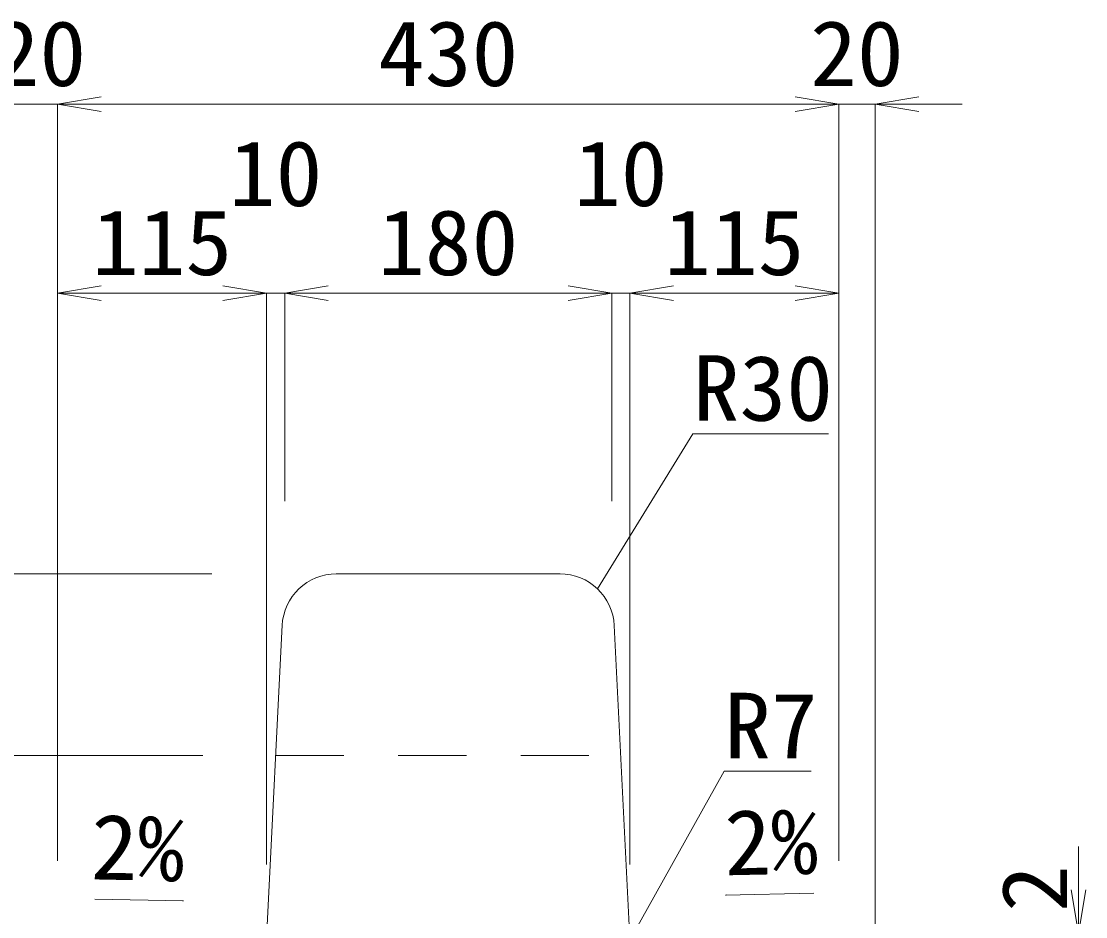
# Model space of a CAD drawing. Units: millimetres at full size; some dimension numbers follow another scale. Extents: x -734 to 58102, y 49499 to 87169.
# Drawn here: x 8575 to 9160, y 58270 to 58763 of the extents above; entities that cross this region are included whole.
import ezdxf
from ezdxf.enums import TextEntityAlignment as Align

# ---------------------------------------------------------------- set-up
doc = ezdxf.new("R2010")
doc.units = ezdxf.units.MM
doc.header["$LTSCALE"] = 50
doc.linetypes.add('USER1', pattern=[1.35, 0.75, -0.6])
for name, color, linetype, lineweight in [('寸法線', 7, 'Continuous', 13), ('引出線', 4, 'Continuous', 13), ('本体', 2, 'Continuous', 20)]:
    doc.layers.add(name, color=color, linetype=linetype, lineweight=lineweight)
doc.styles.add('ＭＳ 明朝', font='')
doc.styles.get('ＭＳ 明朝').set_extended_font_data('MS Mincho')

# ---------------------------------------------------------------- blocks, each defined once
blk = doc.blocks.new('open_arrow')
at = {"color": 0, "linetype": 'Continuous', "lineweight": -2}
blk.add_lwpolyline([(7.5, 1.25), (0, 0), (7.5, -1.25)], dxfattribs=at)

msp = doc.modelspace()

# ---------------------------------------------------------------- linework, layer by layer
at = {"layer": '寸法線'}
for p, q in [((8642.5, 58717.29), (8526.5, 58717.29)), ((8594.5, 58717.29), (9024.5, 58717.29)), ((8594.5, 58300.87), (8594.5, 58717.29)), ((8594.5, 58300.87), (8594.5, 58717.29)), ((8976.5, 58717.29), (9092.5, 58717.29)), ((9024.5, 58300.87), (9024.5, 58717.29)), ((9024.5, 58300.87), (9024.5, 58717.29)), ((9044.5, 58173.87), (9044.5, 58717.29)), ((8709.5, 58613.25), (8594.5, 58613.25)), ((8594.5, 58300.87), (8594.5, 58613.25)), ((8767.5, 58613.25), (8661.5, 58613.25)), ((8709.5, 58298.87), (8709.5, 58613.25)), ((8709.5, 58298.87), (8709.5, 58613.25)), ((8719.5, 58613.25), (8899.5, 58613.25)), ((8719.5, 58498.87), (8719.5, 58613.25)), ((8719.5, 58498.87), (8719.5, 58613.25)), ((8851.5, 58613.25), (8957.5, 58613.25)), ((8899.5, 58498.87), (8899.5, 58613.25)), ((8899.5, 58498.87), (8899.5, 58613.25)), ((8909.5, 58298.87), (8909.5, 58613.25)), ((8909.5, 58613.25), (9024.5, 58613.25)), ((8909.5, 58298.87), (8909.5, 58613.25)), ((9024.5, 58300.87), (9024.5, 58613.25)), ((8679.48, 58458.85), (8283.14, 58458.85)), ((8679.48, 58458.85), (8358.69, 58458.85)), ((8674.48, 58358.85), (8358.69, 58358.85)), ((8674.48, 58358.85), (8358.69, 58358.85)), ((9156.43, 58308.85), (9156.43, 58210.85))]:
    msp.add_line(p, q, dxfattribs=at)
at = {"layer": '引出線'}
for points in [[(8891.64, 58450.59), (8944.1, 58535.92), (9018.77, 58535.92)], [(8911.39, 58260.57), (8961.42, 58350.17), (9009.35, 58350.17)], [(8962.15, 58282.03), (9010.86, 58283.01), (8962.12, 58282.03)], [(8663.79, 58278.81), (8615.05, 58279.78), (8663.8, 58278.81)]]:
    msp.add_lwpolyline(points, dxfattribs=at)
at = {"layer": '本体'}
for p, q in [((8747.85, 58458.85), (8871.15, 58458.85)), ((8709.82, 58265.34), (8718.1, 58430.74)), ((8909.18, 58265.34), (8900.92, 58430.49))]:
    msp.add_line(p, q, dxfattribs=at)
at = {"layer": '本体', "linetype": 'USER1', "lineweight": 9}
msp.add_line((8714.5, 58358.85), (8904.5, 58358.85), dxfattribs=at)
at = {"layer": '本体'}
for centre, start, end in [((8748.04, 58428.85), 90, 177.13758), ((8870.96, 58428.85), 2.8624, 90)]:
    msp.add_arc(centre, 30, start, end, dxfattribs=at)

# ---------------------------------------------------------------- block references
at = {"layer": '寸法線', "xscale": 3.2, "yscale": 3.2}
for p in [(8594.5, 58717.29), (8594.5, 58717.29), (9044.5, 58717.29), (8594.5, 58613.25), (8719.5, 58613.25), (8719.5, 58613.25), (8909.5, 58613.25), (8909.5, 58613.25)]:
    msp.add_blockref('open_arrow', p, dxfattribs=at)
for p, rotation in [((9024.5, 58717.29), 180), ((9024.5, 58717.29), 180), ((8709.5, 58613.25), 180), ((8709.5, 58613.25), 180), ((8899.5, 58613.25), 180), ((8899.5, 58613.25), 180), ((9024.5, 58613.25), 180), ((9156.43, 58260.85), 90)]:
    msp.add_blockref('open_arrow', p, dxfattribs=dict(at, rotation=rotation))
at = {"layer": '引出線', "xscale": 0.0533, "yscale": 0.0533}
for p, rotation in [((8891.64, 58450.59), 58.4), ((8962.15, 58282.03), 1.1), ((8663.79, 58278.81), 178.9)]:
    msp.add_blockref('open_arrow', p, dxfattribs=dict(at, rotation=rotation))

# ---------------------------------------------------------------- texts
at = {"layer": '寸法線', "style": 'ＭＳ 明朝', "width": 1.05}
for s, p in [('20', (8584.5, 58745.31)), ('430', (8809.5, 58745.31)), ('20', (9034.5, 58745.31)), ('10', (8714.5, 58679.25)), ('10', (8904.5, 58679.25)), ('115', (8652, 58641.27)), ('180', (8809.5, 58641.27)), ('115', (8967, 58641.27))]:
    msp.add_text(s, height=36.03, dxfattribs=at).set_placement(p, align=Align.MIDDLE_CENTER)
msp.add_text('2', height=36.03, rotation=90, dxfattribs=at).set_placement((9132.15, 58285.63), align=Align.MIDDLE_CENTER)
at = {"layer": '引出線', "style": 'ＭＳ 明朝', "width": 1.05}
for s, p in [('R30', (8944.1, 58579.12)), ('R7', (8961.42, 58393.37))]:
    msp.add_text(s, height=36.03, dxfattribs=at).set_placement(p, align=Align.TOP_LEFT)
msp.add_text('2%', height=36.03, rotation=1.146, dxfattribs=at).set_placement((8961.18, 58328.93), align=Align.TOP_LEFT)
msp.add_text('2%', height=36.03, rotation=358.854, dxfattribs=at).set_placement((8664.73, 58325.7), align=Align.TOP_RIGHT)

doc.saveas('drawing.dxf')
